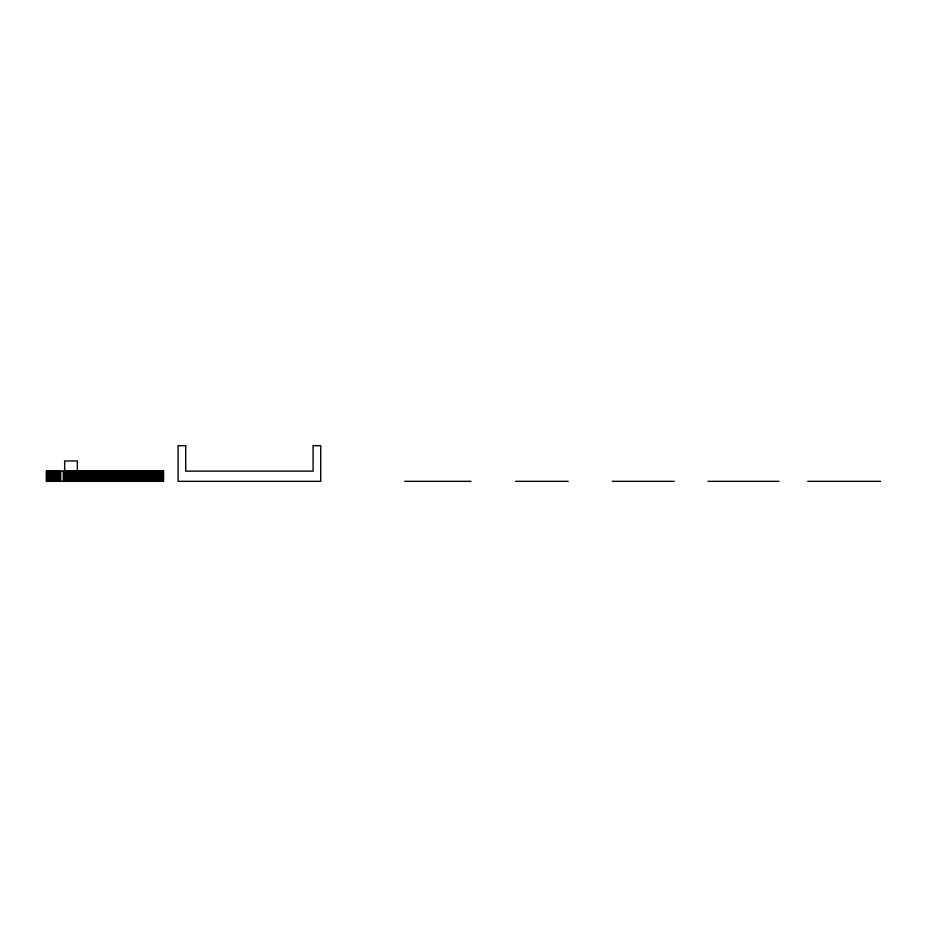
<?xml version="1.0" encoding="UTF-8"?>
<svg xmlns="http://www.w3.org/2000/svg" width="927" height="927" viewBox="0 0 927 927"><rect width="100%" height="100%" fill="white"/><g stroke="black" fill="none" stroke-linecap="round" stroke-linejoin="round"><path stroke-width="1.39" d="M404.67 481.333L470.893 481.333M515.528 481.333L568.205 481.333M612.307 481.333L674.253 481.333M707.973 481.333L778.923 481.333M807.672 481.333L880.65 481.333M163.361 471.136L163.361 481.333M162.92 471.136L162.92 481.333M162.654 471.136L162.654 481.333M162.515 471.136L162.515 481.333M162.352 471.136L162.352 481.333M161.958 471.136L161.924 481.333M161.669 471.136L161.669 481.333M160.985 471.136L160.985 481.333M160.614 471.136L160.614 481.333M160.348 471.136L160.348 481.333M160.151 471.136L160.128 481.333M159.398 471.136L159.398 481.333M158.679 471.136L158.679 481.333M158.007 471.136L158.007 481.333M157.903 471.136L157.903 481.333M157.416 471.136L157.381 481.333M156.733 471.136L156.733 481.333M156.153 471.136L156.153 481.333M155.771 471.136L155.643 481.333M155.342 471.136L155.342 481.333M155.006 471.136L155.006 481.333M154.345 471.136L154.345 481.333M153.731 471.136L153.731 481.333M153.372 471.136L153.372 481.333M153.164 471.136L153.245 481.333M152.897 471.136L152.897 481.333M152.167 471.136L152.167 481.333M151.657 471.136L151.657 481.333M151.171 471.136L151.171 481.333M150.962 471.136L150.962 481.333M150.719 471.136L150.649 481.333M150.359 471.136L150.359 481.333M149.745 471.136L149.745 481.333M149.143 471.136L149.143 481.333M148.598 471.136L148.598 481.333M148.077 471.136L148.077 481.333M147.602 471.136L147.602 481.333M147.161 471.136L147.161 481.333M146.767 471.136L146.767 481.333M146.408 471.136L146.408 481.333M146.084 471.136L146.084 481.333M145.806 471.136L145.806 481.333M145.562 471.136L145.562 481.333M145.319 481.333L145.191 471.136L145.099 481.333M144.311 471.136L144.311 481.333M143.708 471.136L143.708 481.333M143.14 471.136L143.14 481.333M142.619 471.136L142.619 481.333M142.144 471.136L142.144 481.333M141.704 471.136L141.704 481.333M141.31 471.136L141.31 481.333M140.962 471.136L140.962 481.333M140.649 471.136L140.649 481.333M140.371 471.136L140.371 481.333M140.139 471.136L140.139 481.333M139.942 471.136L139.942 481.333M139.641 471.136L139.641 481.333M139.282 471.136L139.282 481.333M139.062 471.136L139.062 481.333M138.853 471.136L138.853 481.333M138.749 471.136L138.644 481.333M138.552 471.136L138.459 481.333M138.366 481.333L138.216 471.136L138.077 481.333M137.961 471.136L137.961 481.333M137.277 471.136L137.428 481.333M137.208 471.136L137.08 481.333L136.999 471.136M135.933 471.136L135.933 481.333M135.435 471.136L135.435 481.333M134.96 471.136L134.96 481.333M134.542 471.136L134.542 481.333M134.16 471.136L134.16 481.333M133.824 471.136L133.824 481.333M133.534 471.136L133.534 481.333M133.268 471.136L133.268 481.333M133.048 471.136L133.048 481.333M132.862 471.136L132.862 481.333M132.7 471.136L132.7 481.333M132.573 471.136L132.573 481.333M132.399 471.136L132.399 481.333M132.202 471.136L132.063 481.333M131.843 471.136L131.924 481.333M131.773 481.333L131.692 471.136L131.46 481.333M131.391 471.136L131.31 481.333M131.24 471.136L131.101 481.333M130.742 471.136L130.742 481.333M130.371 471.136L130.371 481.333M130.244 471.136L130.174 481.333M130.035 471.136L129.919 481.333M129.861 471.136L129.734 481.333M129.687 471.136L129.571 481.333M129.328 471.136L129.432 481.333M129.201 471.136L129.201 481.333M129.038 471.136L129.038 481.333M128.853 471.136L128.853 481.333M128.621 471.136L128.621 481.333M128.366 471.136L128.366 481.333M128.053 471.136L128.053 481.333M127.717 471.136L127.717 481.333M126.35 471.136L126.35 481.333M126.014 471.136L126.014 481.333M125.713 471.136L125.713 481.333M125.446 471.136L125.446 481.333M125.226 471.136L125.226 481.333M125.029 471.136L125.029 481.333M124.878 471.136L124.739 481.333M124.635 471.136L124.508 481.333M124.334 471.136L124.415 481.333M124.206 481.333L124.16 471.136L123.975 481.333M123.905 471.136L123.836 481.333M123.697 471.136L123.697 481.333M123.337 471.136L123.337 481.333M122.967 471.136L122.967 481.333M122.758 471.136L122.839 481.333M122.688 471.136L122.607 481.333M122.538 471.136L122.376 481.333M122.225 471.136L122.306 481.333M122.005 471.136L122.155 481.333M121.877 471.136L121.877 481.333M121.68 471.136L121.68 481.333M121.495 471.136L121.495 481.333M121.367 471.136L121.217 481.333M121.02 471.136L121.02 481.333M120.8 471.136L120.8 481.333M120.545 471.136L120.545 481.333M120.243 471.136L120.243 481.333M119.907 471.136L119.907 481.333M119.537 471.136L119.537 481.333M119.108 471.136L119.108 481.333M118.644 471.136L118.644 481.333M118.135 471.136L118.135 481.333M117.08 471.136L116.999 481.333M116.802 471.136L116.872 481.333M116.593 471.136L116.744 481.333M116.524 471.136L116.512 481.333M116.118 471.136L116.002 481.333M115.863 471.136L115.933 481.333M115.701 471.136L115.782 481.333M115.527 471.136L115.423 481.333M115.018 471.136L115.018 481.333M114.797 471.136L114.797 481.333M114.427 471.136L114.427 481.333M114.137 471.136L114.137 481.333M113.94 471.136L113.94 481.333M113.697 471.136L113.697 481.333M113.43 471.136L113.43 481.333M113.117 471.136L113.117 481.333M112.77 471.136L112.77 481.333M112.376 471.136L112.376 481.333M111.935 471.136L111.935 481.333M111.449 471.136L111.449 481.333M110.927 471.136L110.927 481.333M110.359 471.136L110.359 481.333M109.768 471.136L109.768 481.333M108.853 471.136L108.876 481.333M108.76 471.136L108.76 481.333M108.517 471.136L108.517 481.333M108.274 471.136L108.274 481.333M107.984 471.136L107.984 481.333M107.671 471.136L107.671 481.333M107.312 471.136L107.312 481.333M106.906 471.136L106.906 481.333M106.478 471.136L106.478 481.333M105.991 471.136L105.991 481.333M105.481 471.136L105.481 481.333M104.925 471.136L104.925 481.333M104.334 471.136L104.334 481.333M103.72 471.136L103.72 481.333M103.361 471.136L103.361 481.333M103.106 471.136L103.106 481.333M102.897 471.136L102.897 481.333M102.422 471.136L102.422 481.333M101.912 471.136L101.912 481.333M101.472 471.136L101.449 481.333M101.182 471.136L101.182 481.333M100.916 471.136L100.823 481.333M100.695 471.136L100.695 481.333M100.336 471.136L100.336 481.333M99.722 471.136L99.722 481.333M99.062 471.136L99.062 481.333M98.424 471.136L98.459 481.333M98.308 471.136L98.308 481.333M97.914 471.136L97.914 481.333M97.347 471.136L97.347 481.333M96.744 471.136L96.698 481.333M96.593 471.136L96.651 481.333M96.165 471.136L96.165 481.333M96.06 471.136L96.072 481.333M95.655 471.136L95.655 481.333M95.388 471.136L95.4 481.333M95.238 471.136L95.238 481.333M94.855 471.136L94.855 481.333M94.322 471.136L94.322 481.333M93.812 471.136L93.812 481.333M93.337 471.136L93.337 481.333M92.874 471.136L92.874 481.333M92.457 471.136L92.457 481.333M92.155 471.136L92.063 481.333M91.935 471.136L91.935 481.333M91.692 471.136L91.715 481.333M91.391 471.136L91.414 481.333M90.834 471.136L90.834 481.333M90.267 471.136L90.267 481.333M89.734 471.136L89.734 481.333M89.247 471.136L89.247 481.333M88.783 471.136L88.783 481.333M88.366 471.136L88.366 481.333M87.984 471.136L87.984 481.333M87.648 471.136L87.648 481.333M87.335 471.136L87.335 481.333M87.08 471.136L87.08 481.333M86.848 471.136L86.848 481.333M86.501 471.136L86.501 481.333M86.281 471.136L86.281 481.333M86.002 471.136L86.002 481.333M85.748 471.136L85.748 481.333M85.504 481.333L85.504 471.136L85.319 481.333M85.238 471.136L85.145 481.333M85.052 481.333L84.948 471.136L84.89 481.333M84.334 471.136L84.334 481.333M83.801 471.136L83.801 481.333M83.279 471.136L83.279 481.333M82.804 471.136L82.804 481.333M82.376 471.136L82.376 481.333M81.982 471.136L81.982 481.333M81.634 471.136L81.634 481.333M81.321 471.136L81.321 481.333M81.043 471.136L81.043 481.333M80.8 471.136L80.8 481.333M80.591 471.136L80.591 481.333M80.417 471.136L80.417 481.333M80.174 471.136L80.174 481.333M80.023 471.136L80.023 481.333M79.838 471.136L79.838 481.333M79.664 471.136L79.664 481.333M79.479 471.136L79.479 481.333M79.212 471.136L78.795 481.333M78.714 471.136L78.61 481.333M78.181 471.136L78.181 481.333M77.741 471.136L77.578 481.333M77.428 471.136L77.532 481.333M77.242 481.333L77.37 460.951L64.635 460.951L64.763 481.333M77.115 471.136L77.115 481.333M76.953 471.136L76.953 481.333M76.756 471.136L76.756 481.333M76.535 471.136L76.535 481.333M75.214 471.136L75.214 481.333M74.809 471.136L74.809 481.333M74.427 471.136L74.427 481.333M74.079 471.136L74.079 481.333M73.778 471.136L73.778 481.333M73.511 471.136L73.511 481.333M73.279 471.136L73.279 481.333M73.071 471.136L73.071 481.333M72.909 471.136L72.769 481.333M72.654 471.136L72.561 481.333M72.445 471.136L72.387 481.333M72.341 471.136L72.26 481.333M72.051 471.136L71.993 481.333L71.866 471.136M71.727 471.136L71.576 481.333M71.472 471.136L71.472 481.333M70.997 471.136L70.997 481.333M70.533 471.136L70.533 481.333M70.348 471.136L70.417 481.333M70.07 471.136L70.139 481.333M70 471.136L69.942 481.333M69.838 481.333L69.664 471.136L69.548 481.333M69.432 471.136L69.34 481.333M69.235 471.136L69.096 481.333M68.922 471.136L68.922 481.333M68.725 471.136L68.725 481.333M68.494 471.136L68.494 481.333M68.216 471.136L68.216 481.333M67.914 471.136L67.914 481.333M67.578 471.136L67.578 481.333M67.184 471.136L67.184 481.333M66.779 471.136L66.779 481.333M65.469 471.136L65.469 481.333M65.249 471.136L65.249 481.333M65.052 471.136L65.052 481.333M64.89 471.136L64.89 481.333M64.508 471.136L64.473 481.333M64.264 471.136L64.357 481.333M63.824 471.136L63.824 481.333M63.279 471.136L63.384 481.333M60.684 471.136L60.684 481.333M60.371 471.136L60.371 481.333M60.012 471.136L60.012 481.333M59.618 471.136L59.618 481.333M59.201 471.136L59.201 481.333M58.725 471.136L58.725 481.333M58.204 471.136L58.204 481.333M57.671 471.136L57.671 481.333M56.929 481.333L56.953 471.136L56.767 481.333M56.686 471.136L56.628 481.333M56.501 471.136L56.501 481.333M56.257 471.136L56.257 481.333M55.991 471.136L55.991 481.333M55.724 471.136L55.724 481.333M55.504 471.136L55.504 481.333M55.157 471.136L55.157 481.333M54.925 471.136L54.925 481.333M54.658 471.136L54.658 481.333M54.357 471.136L54.357 481.333M54.009 471.136L54.009 481.333M53.639 471.136L53.639 481.333M53.21 471.136L53.21 481.333M52.758 471.136L52.758 481.333M52.271 471.136L52.271 481.333M51.738 471.136L51.738 481.333M51.17 471.136L51.17 481.333M50.591 471.136L50.591 481.333M50.301 471.136L50.29 481.333M50.058 471.136L50.058 481.333M49.931 471.136L49.838 481.333M49.537 471.136L49.537 481.333M49.119 471.136L49.119 481.333M48.667 471.136L48.667 481.333M48.192 471.136L48.192 481.333M47.683 471.136L47.683 481.333M47.15 471.136L47.15 481.333M46.756 471.136L46.756 481.333M46.617 471.136L46.617 481.333M185.724 445.667L178.077 445.667L178.077 481.333L320.719 481.333L320.719 445.667L313.083 445.667L313.083 471.136L185.724 471.136L185.724 445.667M163.523 471.136L46.35 471.136L46.35 481.333L163.523 481.333L163.523 471.136M152.7 481.333L152.7 471.136L152.607 481.333M137.648 481.333L137.648 471.136L137.567 481.333M115.33 481.333L115.33 471.136L115.226 481.333"/></g></svg>
